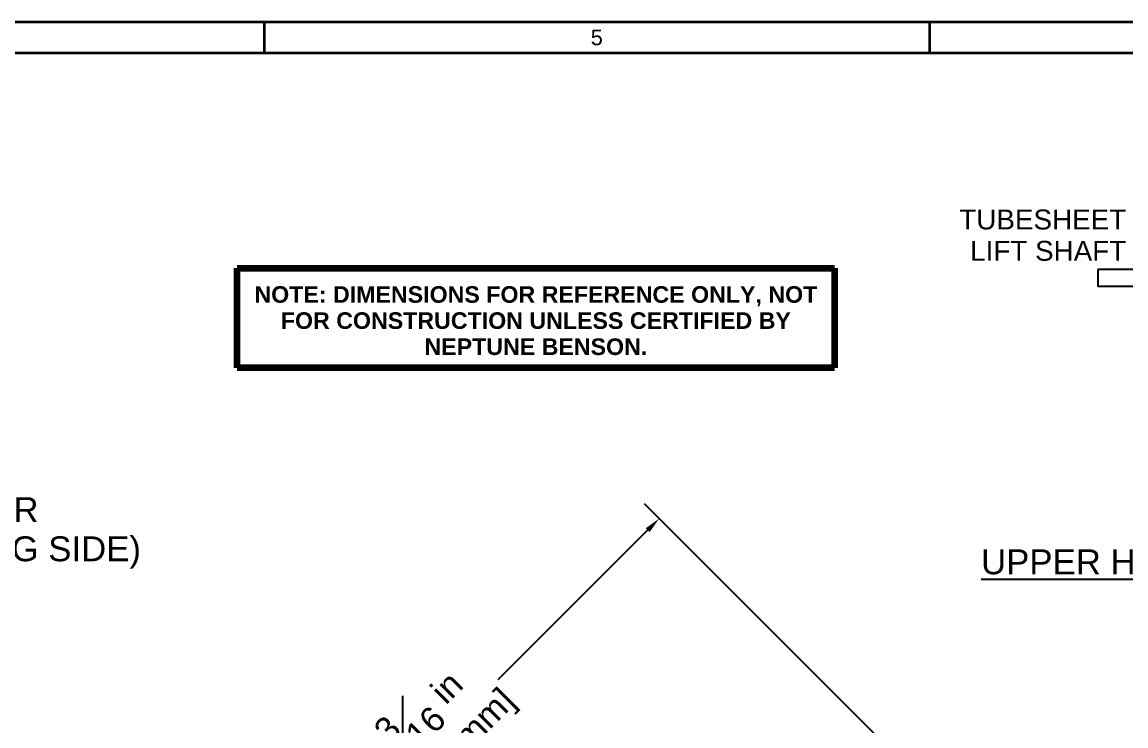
# Model space of a CAD drawing. Header units: inches. Extents: x 20 to 536, y 8 to 344.
# Drawn here: x 189 to 295.4, y 276.1 to 344 of the extents above; entities that cross this region are included whole.
import ezdxf

# ---------------------------------------------------------------- set-up
doc = ezdxf.new("R2010")
doc.units = ezdxf.units.IN
doc.header["$LTSCALE"] = 16
doc.header["$MEASUREMENT"] = 0
doc.layers.get('0').update_dxf_attribs({"lineweight": 25})
for name, color, linetype, lineweight in [('Border', 7, 'Continuous', 35), ('Dimension (ANSI)', 7, 'Continuous', 25), ('Sketch Geometry (ANSI)', 7, 'Continuous', 25), ('Symbol', 7, 'Continuous', 25), ('Symbol (ANSI)', 7, 'Continuous', 25)]:
    doc.layers.add(name, color=color, linetype=linetype, lineweight=lineweight)
doc.styles.add('Note Text (ANSI)', font='arial.ttf')
doc.styles.add('Standard A-B-C', font='arial.ttf')
doc.styles.add('Standard D-E', font='arial.ttf')
doc.dimstyles.new('in [mm] D-E NeptuneBenson', dxfattribs={"dimscale": 16, "dimtxt": 0.15, "dimasz": 0.098425, "dimexe": 0.125, "dimexo": 0.063, "dimgap": 0.031496, "dimtad": 0, "dimtih": 1, "dimtoh": 1, "dimdec": 4, "dimrnd": 1e-08, "dimzin": 3, "dimdsep": 46, "dimlunit": 5, "dimtxsty": 'Standard D-E', "dimcen": 0.09, "dimdle": 0.393701, "dimclrd": 256, "dimclre": 256, "dimclrt": 256, "dimadec": 1, "dimazin": 1, "dimtfac": 1, "dimtofl": 0, "dimtmove": 0, "dimatfit": 3, "dimfxl": 1, "dimfrac": 1, "dimtolj": 1, "dimtzin": 4, "dimlwd": -1, "dimlwe": -1, "dimarcsym": 0})
doc.dimstyles.new('in [mm] D-E NeptuneBenson$7', dxfattribs={"dimscale": 16, "dimtxt": 0.15, "dimasz": 0.098425, "dimexe": 0.125, "dimexo": 0.063, "dimgap": 0.031496, "dimtad": 0, "dimtih": 1, "dimtoh": 1, "dimdec": 4, "dimrnd": 1e-08, "dimzin": 3, "dimdsep": 46, "dimlunit": 5, "dimtxsty": 'Standard D-E', "dimcen": 0.09, "dimdle": 0.393701, "dimclrd": 256, "dimclre": 256, "dimclrt": 256, "dimadec": 1, "dimazin": 1, "dimtfac": 1, "dimtofl": 0, "dimtmove": 0, "dimatfit": 3, "dimfxl": 1, "dimfrac": 1, "dimtolj": 1, "dimtzin": 4, "dimlwd": -1, "dimlwe": -1, "dimarcsym": 0})

# ---------------------------------------------------------------- blocks, each defined once
blk = doc.blocks.new('Borders 22x34_D')
at = {"layer": 'Border'}
for p, q in [((33.5, 21.5), (1.25, 21.5)), ((13.2734, 21.5), (13.2734, 21.3125)), ((17.2812, 21.5), (17.2812, 21.3125)), ((33.3125, 21.3125), (1.25, 21.3125))]:
    blk.add_line(p, q, dxfattribs=at)
at = {"layer": 'Border', "insert": (15.2773, 21.4069), "char_height": 0.094, "attachment_point": 5, "style": 'Standard A-B-C'}
blk.add_mtext('\\fArial|b0|i0;\\H0.0940;5', dxfattribs=at)
blk = doc.blocks.new('UPPER HEAD ADN ELEMENT DETAIL')
for p, q in [((0.4927, 0.197), (-0.6552, 0.197)), ((-0.6552, 0.197), (-0.6552, 0.146)), ((0.4927, 0.146), (-0.6552, 0.146))]:
    blk.add_line(p, q)
at = {"layer": 'Symbol (ANSI)', "color": 7, "insert": (-0.5695, 0.3005), "char_height": 0.06, "attachment_point": 6, "line_spacing_factor": 0.944221, "style": 'Note Text (ANSI)'}
blk.add_mtext('\\fArial|b0|i0;\\H0.0600;TUBESHEET\\P\\fArial|b0|i0;\\H0.0600;LIFT SHAFT', dxfattribs=at)
at = {"layer": 'Symbol (ANSI)', "insert": (-0.0813, -0.646), "char_height": 0.075, "width": 3.210713, "attachment_point": 2, "style": 'Note Text (ANSI)'}
blk.add_mtext('\\fArial|b0|i0;\\H0.0750;\\LUPPER HEAD AND ELEMENT DETAIL', dxfattribs=at)
blk = doc.blocks.new('DIM FOR REF ONLY')
at = {"layer": 'Sketch Geometry (ANSI)', "lineweight": 140}
for p, q in [((-1.8, 0.3), (1.8, 0.3)), ((-1.8, -0.3), (-1.8, 0.3)), ((1.8, 0.3), (1.8, -0.3)), ((1.8, -0.3), (-1.8, -0.3))]:
    blk.add_line(p, q, dxfattribs=at)
at = {"layer": 'Symbol (ANSI)', "insert": (0, -0.0167), "char_height": 0.1, "width": 3.557293, "attachment_point": 5, "line_spacing_factor": 0.944221, "style": 'Note Text (ANSI)'}
blk.add_mtext('\\fArial|b1|i0;\\H0.1000;NOTE: DIMENSIONS FOR REFERENCE ONLY, NOT FOR CONSTRUCTION UNLESS CERTIFIED BY NEPTUNE BENSON.', dxfattribs=at)
blk = doc.blocks.new('*D30')
at = {"layer": 'Defpoints', "color": 0, "transparency": 16777216}
for p in [(280.36, 266.21), (205.77, 251.44), (235.54, 221.67)]:
    blk.add_point(p, dxfattribs=at)
at = {"layer": 'Dimension (ANSI)', "transparency": 16777216}
for p, q in [((279.65, 266.92), (249.04, 297.54)), ((249.34, 295.01), (234.9, 280.57)), ((206.89, 252.55), (221.33, 266.99)), ((234.83, 222.39), (204.36, 252.85))]:
    blk.add_line(p, q, dxfattribs=at)
for points in [[(249.16, 295.19), (249.53, 294.82), (250.45, 296.12)], [(206.7, 252.74), (207.07, 252.37), (205.77, 251.44)]]:
    blk.add_solid(points, dxfattribs=at)
at = {"layer": 'Dimension (ANSI)', "transparency": 16777216, "char_height": 2.4, "attachment_point": 5, "rotation": 45, "style": 'Standard D-E'}
for s, insert in [('\\A1; 63{\\H1x;\\S3#16;} in', (226.01, 275.89)), ('\\A1;[1605.0 mm]', (229.56, 272.34))]:
    blk.add_mtext(s, dxfattribs=dict(at, insert=insert))

msp = doc.modelspace()

# ---------------------------------------------------------------- block references
for name, p, xscale, yscale, zscale in [('Borders 22x34_D', (0, 0), 16, 16, 16), ('UPPER HEAD ADN ELEMENT DETAIL', (313.70042, 313.82152), 32, 32, 32), ('DIM FOR REF ONLY', (238.5631, 315.46911), 16, 16, 16)]:
    msp.add_blockref(name, p, dxfattribs=dict(xscale=xscale, yscale=yscale, zscale=zscale))

# ---------------------------------------------------------------- texts
at = {"layer": 'Symbol', "insert": (153.37324, 298.18386), "char_height": 2.4000001, "width": 47.1347599, "attachment_point": 1, "line_spacing_factor": 0.944221, "style": 'Standard D-E'}
msp.add_mtext('\\fArial|b0|i0;FILTER PROGRAMMER\\P\\fArial|b0|i0;(OPTIONAL MOUNTING SIDE)', dxfattribs=at)

# ---------------------------------------------------------------- dimensions: what is measured, and where the dimension line sits
at = {"layer": 'Dimension (ANSI)'}
dim = msp.add_linear_dim(base=(205.77207, 251.4394), p1=(280.36456, 266.21178), p2=(235.53829, 221.67318), angle=225, text=' <> in\\X[1605.0 mm]', dimstyle='in [mm] D-E NeptuneBenson', override={"dimgap": 0.031496, "dimtih": 0, "dimtoh": 0, "dimdec": 4, "dimpost": '', "dimtol": 0, "dimlim": 0, "dimtp": 0, "dimtm": 0, "dimtdec": 2, "dimatfit": 1}, dxfattribs=at)
dim.commit()
dim.dimension.update_dxf_attribs({"geometry": '*D30', "text_midpoint": (228.11328, 273.78062), "dimtype": 160})

# ---------------------------------------------------------------- leaders
at = {"layer": 'Symbol', "annotation_type": 0, "has_hookline": 1, "hookline_direction": 0, "text_width": 46.80328}
msp.add_leader([(133.42824, 283.90491), (151.2945, 296.98386), (152.8693, 296.98386)], dimstyle='in [mm] D-E NeptuneBenson$7', override={"dimtad": 0}, dxfattribs=at)

doc.saveas('drawing.dxf')
